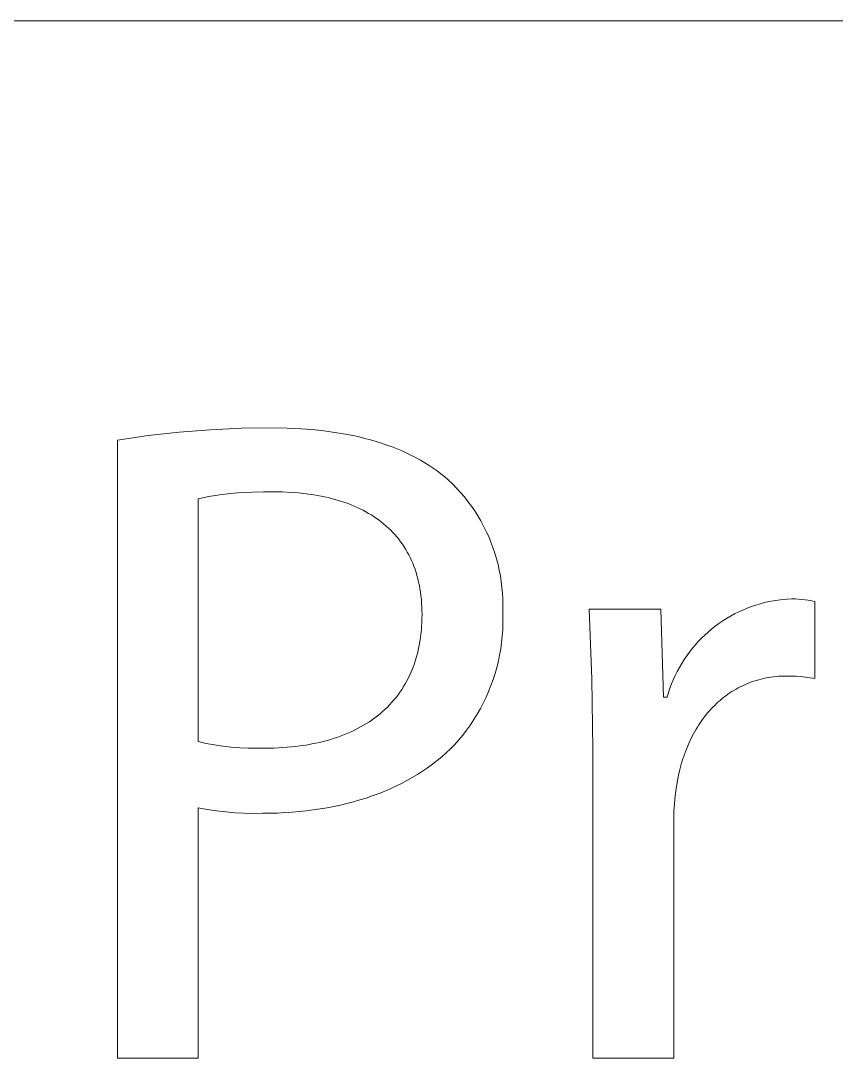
# Model space of a CAD drawing. Header units: millimetres. Extents: x -1519 to 3497, y -297 to 3208.
# Drawn here: x 1895.7 to 1939.8, y -212.7 to -156.6 of the extents above; entities that cross this region are included whole.
import ezdxf

# ---------------------------------------------------------------- set-up
doc = ezdxf.new("R2010")
doc.units = ezdxf.units.MM
doc.header["$MEASUREMENT"] = 0
doc.layers.add('Domyślny', color=7, linetype='Continuous', true_color=0x000000)

msp = doc.modelspace()

# ---------------------------------------------------------------- linework, layer by layer
at = {"layer": 'Domyślny', "color": 18, "lineweight": 15, "true_color": 0x000000}
for p, q in [((1601.477, -156.6), (3492.387, -156.6)), ((1900.969, -179.282), (1902.635, -179.04)), ((1902.635, -179.04), (1904.309, -178.853)), ((1904.309, -178.853), (1905.988, -178.723)), ((1905.988, -178.723), (1907.67, -178.649)), ((1907.67, -178.649), (1909.354, -178.63)), ((1909.354, -178.63), (1910.149, -178.642)), ((1910.149, -178.642), (1910.916, -178.678)), ((1910.916, -178.678), (1911.657, -178.736)), ((1911.657, -178.736), (1912.017, -178.774)), ((1912.017, -178.774), (1912.371, -178.818)), ((1912.371, -178.818), (1912.717, -178.867)), ((1912.717, -178.867), (1913.058, -178.921)), ((1913.058, -178.921), (1913.391, -178.981)), ((1913.391, -178.981), (1913.718, -179.047)), ((1913.718, -179.047), (1914.038, -179.118)), ((1900.969, -212.723), (1900.969, -179.282)), ((1914.038, -179.118), (1914.351, -179.195)), ((1914.351, -179.195), (1914.658, -179.276)), ((1914.658, -179.276), (1914.958, -179.363)), ((1914.958, -179.363), (1915.252, -179.456)), ((1915.252, -179.456), (1915.538, -179.553)), ((1915.538, -179.553), (1915.818, -179.656)), ((1915.818, -179.656), (1916.092, -179.763)), ((1916.092, -179.763), (1916.359, -179.876)), ((1916.359, -179.876), (1916.619, -179.994)), ((1916.619, -179.994), (1916.873, -180.117)), ((1916.873, -180.117), (1917.12, -180.244)), ((1917.12, -180.244), (1917.36, -180.377)), ((1917.36, -180.377), (1917.594, -180.514)), ((1917.594, -180.514), (1917.821, -180.656)), ((1917.821, -180.656), (1918.042, -180.803)), ((1918.042, -180.803), (1918.256, -180.954)), ((1918.256, -180.954), (1918.463, -181.111)), ((1918.463, -181.111), (1918.664, -181.271)), ((1918.664, -181.271), (1918.858, -181.437)), ((1918.858, -181.437), (1919.087, -181.656)), ((1919.087, -181.656), (1919.308, -181.882)), ((1905.911, -182.346), (1905.328, -182.456)), ((1906.497, -182.255), (1905.911, -182.346)), ((1907.086, -182.183), (1906.497, -182.255)), ((1907.676, -182.13), (1907.086, -182.183)), ((1908.268, -182.097), (1907.676, -182.13)), ((1908.861, -182.083), (1908.268, -182.097)), ((1909.454, -182.088), (1908.861, -182.083)), ((1909.9, -182.094), (1909.454, -182.088)), ((1910.337, -182.113), (1909.9, -182.094)), ((1910.763, -182.145), (1910.337, -182.113)), ((1911.178, -182.189), (1910.763, -182.145)), ((1911.583, -182.247), (1911.178, -182.189)), ((1911.782, -182.28), (1911.583, -182.247)), ((1911.977, -182.316), (1911.782, -182.28)), ((1912.17, -182.356), (1911.977, -182.316)), ((1912.36, -182.399), (1912.17, -182.356)), ((1912.547, -182.445), (1912.36, -182.399)), ((1919.308, -181.882), (1919.521, -182.116)), ((1919.521, -182.116), (1919.725, -182.358)), ((1919.725, -182.358), (1919.921, -182.606)), ((1905.328, -182.456), (1905.328, -195.602)), ((1912.731, -182.495), (1912.547, -182.445)), ((1912.912, -182.547), (1912.731, -182.495)), ((1913.091, -182.603), (1912.912, -182.547)), ((1913.266, -182.662), (1913.091, -182.603)), ((1913.438, -182.724), (1913.266, -182.662)), ((1913.607, -182.79), (1913.438, -182.724)), ((1913.773, -182.859), (1913.607, -182.79)), ((1913.935, -182.931), (1913.773, -182.859)), ((1914.095, -183.006), (1913.935, -182.931)), ((1919.921, -182.606), (1920.109, -182.861)), ((1920.109, -182.861), (1920.288, -183.122)), ((1914.251, -183.084), (1914.095, -183.006)), ((1914.404, -183.166), (1914.251, -183.084)), ((1914.553, -183.251), (1914.404, -183.166)), ((1914.7, -183.339), (1914.553, -183.251)), ((1914.842, -183.431), (1914.7, -183.339)), ((1914.982, -183.526), (1914.842, -183.431)), ((1915.118, -183.624), (1914.982, -183.526)), ((1920.288, -183.122), (1920.457, -183.389)), ((1920.457, -183.389), (1920.617, -183.662)), ((1915.25, -183.725), (1915.118, -183.624)), ((1915.379, -183.83), (1915.25, -183.725)), ((1915.505, -183.938), (1915.379, -183.83)), ((1915.627, -184.049), (1915.505, -183.938)), ((1915.745, -184.163), (1915.627, -184.049)), ((1920.617, -183.662), (1920.768, -183.94)), ((1920.768, -183.94), (1920.909, -184.223)), ((1915.859, -184.281), (1915.745, -184.163)), ((1915.97, -184.402), (1915.859, -184.281)), ((1916.077, -184.526), (1915.97, -184.402)), ((1916.181, -184.654), (1916.077, -184.526)), ((1916.28, -184.785), (1916.181, -184.654)), ((1920.909, -184.223), (1921.041, -184.511)), ((1921.041, -184.511), (1921.162, -184.803)), ((1916.376, -184.919), (1916.28, -184.785)), ((1916.468, -185.057), (1916.376, -184.919)), ((1916.556, -185.198), (1916.468, -185.057)), ((1916.64, -185.342), (1916.556, -185.198)), ((1921.162, -184.803), (1921.273, -185.099)), ((1921.273, -185.099), (1921.374, -185.399)), ((1916.72, -185.49), (1916.64, -185.342)), ((1916.796, -185.641), (1916.72, -185.49)), ((1916.868, -185.795), (1916.796, -185.641)), ((1921.374, -185.399), (1921.465, -185.702)), ((1921.465, -185.702), (1921.545, -186.009)), ((1916.935, -185.952), (1916.868, -185.795)), ((1916.999, -186.113), (1916.935, -185.952)), ((1917.059, -186.278), (1916.999, -186.113)), ((1917.114, -186.445), (1917.059, -186.278)), ((1921.545, -186.009), (1921.614, -186.317)), ((1921.614, -186.317), (1921.673, -186.628)), ((1917.165, -186.616), (1917.114, -186.445)), ((1917.212, -186.791), (1917.165, -186.616)), ((1917.255, -186.968), (1917.212, -186.791)), ((1921.673, -186.628), (1921.721, -186.941)), ((1917.293, -187.149), (1917.255, -186.968)), ((1917.327, -187.334), (1917.293, -187.149)), ((1917.356, -187.522), (1917.327, -187.334)), ((1921.721, -186.941), (1921.758, -187.255)), ((1921.758, -187.255), (1921.784, -187.57)), ((1917.381, -187.713), (1917.356, -187.522)), ((1917.402, -187.907), (1917.381, -187.713)), ((1917.418, -188.105), (1917.402, -187.907)), ((1921.784, -187.57), (1921.8, -187.886)), ((1921.8, -187.886), (1921.805, -188.203)), ((1935.952, -188.082), (1936.193, -188.027)), ((1936.193, -188.027), (1936.437, -187.98)), ((1936.437, -187.98), (1936.681, -187.941)), ((1936.681, -187.941), (1936.927, -187.91)), ((1936.927, -187.91), (1937.174, -187.888)), ((1937.174, -187.888), (1937.421, -187.874)), ((1937.421, -187.874), (1937.602, -187.879)), ((1937.602, -187.879), (1937.782, -187.89)), ((1937.782, -187.89), (1937.962, -187.906)), ((1937.962, -187.906), (1938.141, -187.927)), ((1938.141, -187.927), (1938.32, -187.954)), ((1938.32, -187.954), (1938.498, -187.987)), ((1938.498, -187.987), (1938.674, -188.025)), ((1938.674, -188.025), (1938.674, -192.184)), ((1917.429, -188.307), (1917.418, -188.105)), ((1917.436, -188.511), (1917.429, -188.307)), ((1917.439, -188.72), (1917.436, -188.511)), ((1921.805, -188.203), (1921.798, -188.519)), ((1921.798, -188.519), (1921.81, -188.863)), ((1926.626, -192.216), (1926.464, -188.426)), ((1926.464, -188.426), (1930.339, -188.426)), ((1930.339, -188.426), (1930.489, -193.186)), ((1934.333, -188.695), (1934.555, -188.584)), ((1934.555, -188.584), (1934.78, -188.48)), ((1934.78, -188.48), (1935.009, -188.385)), ((1935.009, -188.385), (1935.24, -188.297)), ((1935.24, -188.297), (1935.475, -188.217)), ((1935.475, -188.217), (1935.712, -188.146)), ((1935.712, -188.146), (1935.952, -188.082)), ((1917.417, -189.363), (1917.429, -189.152)), ((1917.429, -189.152), (1917.436, -188.937)), ((1917.436, -188.937), (1917.439, -188.72)), ((1921.81, -188.863), (1921.81, -189.207)), ((1933.488, -189.211), (1933.693, -189.071)), ((1933.693, -189.071), (1933.902, -188.939)), ((1933.902, -188.939), (1934.115, -188.813)), ((1934.115, -188.813), (1934.333, -188.695)), ((1917.38, -189.777), (1917.401, -189.572)), ((1917.401, -189.572), (1917.417, -189.363)), ((1921.799, -189.55), (1921.775, -189.893)), ((1921.81, -189.207), (1921.799, -189.55)), ((1932.721, -189.838), (1932.905, -189.672)), ((1932.905, -189.672), (1933.094, -189.512)), ((1933.094, -189.512), (1933.289, -189.358)), ((1933.289, -189.358), (1933.488, -189.211)), ((1917.29, -190.373), (1917.324, -190.177)), ((1917.324, -190.177), (1917.355, -189.979)), ((1917.355, -189.979), (1917.38, -189.777)), ((1921.74, -190.236), (1921.692, -190.576)), ((1921.775, -189.893), (1921.74, -190.236)), ((1932.206, -190.373), (1932.371, -190.189)), ((1932.371, -190.189), (1932.543, -190.011)), ((1932.543, -190.011), (1932.721, -189.838)), ((1917.159, -190.941), (1917.207, -190.755)), ((1917.207, -190.755), (1917.251, -190.566)), ((1917.251, -190.566), (1917.29, -190.373)), ((1921.692, -190.576), (1921.633, -190.915)), ((1931.747, -190.958), (1931.894, -190.758)), ((1931.894, -190.758), (1932.046, -190.563)), ((1932.046, -190.563), (1932.206, -190.373)), ((1916.988, -191.48), (1917.05, -191.303)), ((1917.05, -191.303), (1917.106, -191.124)), ((1917.106, -191.124), (1917.159, -190.941)), ((1921.563, -191.252), (1921.481, -191.585)), ((1921.633, -190.915), (1921.563, -191.252)), ((1931.351, -191.587), (1931.476, -191.373)), ((1931.476, -191.373), (1931.608, -191.163)), ((1931.608, -191.163), (1931.747, -190.958)), ((1916.778, -191.989), (1916.853, -191.823)), ((1916.853, -191.823), (1916.923, -191.653)), ((1916.923, -191.653), (1916.988, -191.48)), ((1921.387, -191.916), (1921.282, -192.244)), ((1921.481, -191.585), (1921.387, -191.916)), ((1931.124, -192.027), (1931.234, -191.805)), ((1931.234, -191.805), (1931.351, -191.587)), ((1916.439, -192.623), (1916.53, -192.47)), ((1916.53, -192.47), (1916.617, -192.313)), ((1916.617, -192.313), (1916.7, -192.153)), ((1916.7, -192.153), (1916.778, -191.989)), ((1921.282, -192.244), (1921.166, -192.567)), ((1926.664, -196.009), (1926.626, -192.216)), ((1930.84, -192.714), (1930.926, -192.482)), ((1930.926, -192.482), (1931.021, -192.253)), ((1931.021, -192.253), (1931.124, -192.027)), ((1934.882, -192.52), (1934.762, -192.575)), ((1935.004, -192.468), (1934.882, -192.52)), ((1935.127, -192.418), (1935.004, -192.468)), ((1935.252, -192.372), (1935.127, -192.418)), ((1935.378, -192.329), (1935.252, -192.372)), ((1935.506, -192.288), (1935.378, -192.329)), ((1935.636, -192.251), (1935.506, -192.288)), ((1935.767, -192.216), (1935.636, -192.251)), ((1935.899, -192.185), (1935.767, -192.216)), ((1936.033, -192.157), (1935.899, -192.185)), ((1936.168, -192.132), (1936.033, -192.157)), ((1936.305, -192.111), (1936.168, -192.132)), ((1936.443, -192.092), (1936.305, -192.111)), ((1936.582, -192.077), (1936.443, -192.092)), ((1936.723, -192.066), (1936.582, -192.077)), ((1936.866, -192.057), (1936.723, -192.066)), ((1937.009, -192.052), (1936.866, -192.057)), ((1937.154, -192.05), (1937.009, -192.052)), ((1937.409, -192.052), (1937.154, -192.05)), ((1937.663, -192.063), (1937.409, -192.052)), ((1937.917, -192.081), (1937.663, -192.063)), ((1938.171, -192.107), (1937.917, -192.081)), ((1938.423, -192.142), (1938.171, -192.107)), ((1938.674, -192.184), (1938.423, -192.142)), ((1916.034, -193.204), (1916.141, -193.063)), ((1916.141, -193.063), (1916.245, -192.92)), ((1916.245, -192.92), (1916.344, -192.773)), ((1916.344, -192.773), (1916.439, -192.623)), ((1921.038, -192.887), (1920.9, -193.202)), ((1921.166, -192.567), (1921.038, -192.887)), ((1930.69, -193.186), (1930.761, -192.949)), ((1930.761, -192.949), (1930.84, -192.714)), ((1933.968, -193.041), (1933.861, -193.119)), ((1934.076, -192.966), (1933.968, -193.041)), ((1934.187, -192.894), (1934.076, -192.966)), ((1934.298, -192.825), (1934.187, -192.894)), ((1934.412, -192.758), (1934.298, -192.825)), ((1934.527, -192.695), (1934.412, -192.758)), ((1934.644, -192.634), (1934.527, -192.695)), ((1934.762, -192.575), (1934.644, -192.634)), ((1915.563, -193.73), (1915.687, -193.604)), ((1915.687, -193.604), (1915.806, -193.474)), ((1915.806, -193.474), (1915.922, -193.34)), ((1915.922, -193.34), (1916.034, -193.204)), ((1920.751, -193.511), (1920.591, -193.816)), ((1920.9, -193.202), (1920.751, -193.511)), ((1930.489, -193.186), (1930.69, -193.186)), ((1933.258, -193.637), (1933.164, -193.732)), ((1933.354, -193.544), (1933.258, -193.637)), ((1933.452, -193.454), (1933.354, -193.544)), ((1933.552, -193.366), (1933.452, -193.454)), ((1933.653, -193.281), (1933.552, -193.366)), ((1933.756, -193.199), (1933.653, -193.281)), ((1933.861, -193.119), (1933.756, -193.199)), ((1914.887, -194.312), (1915.03, -194.203)), ((1915.03, -194.203), (1915.169, -194.09)), ((1915.169, -194.09), (1915.304, -193.973)), ((1915.304, -193.973), (1915.436, -193.854)), ((1915.436, -193.854), (1915.563, -193.73)), ((1920.421, -194.115), (1920.24, -194.408)), ((1920.591, -193.816), (1920.421, -194.115)), ((1932.806, -194.137), (1932.721, -194.244)), ((1932.892, -194.032), (1932.806, -194.137)), ((1932.981, -193.93), (1932.892, -194.032)), ((1933.071, -193.83), (1932.981, -193.93)), ((1933.164, -193.732), (1933.071, -193.83)), ((1914.116, -194.808), (1914.277, -194.716)), ((1914.277, -194.716), (1914.435, -194.62)), ((1914.435, -194.62), (1914.59, -194.521)), ((1914.59, -194.521), (1914.74, -194.418)), ((1914.74, -194.418), (1914.887, -194.312)), ((1920.05, -194.694), (1919.849, -194.974)), ((1920.24, -194.408), (1920.05, -194.694)), ((1932.401, -194.694), (1932.326, -194.812)), ((1932.478, -194.578), (1932.401, -194.694)), ((1932.557, -194.465), (1932.478, -194.578)), ((1932.638, -194.353), (1932.557, -194.465)), ((1932.721, -194.244), (1932.638, -194.353)), ((1912.883, -195.355), (1913.069, -195.288)), ((1913.069, -195.288), (1913.253, -195.217)), ((1913.253, -195.217), (1913.432, -195.142)), ((1913.432, -195.142), (1913.609, -195.064)), ((1913.609, -195.064), (1913.781, -194.982)), ((1913.781, -194.982), (1913.95, -194.897)), ((1913.95, -194.897), (1914.116, -194.808)), ((1919.64, -195.246), (1919.421, -195.511)), ((1919.849, -194.974), (1919.64, -195.246)), ((1932.046, -195.305), (1931.982, -195.433)), ((1932.113, -195.178), (1932.046, -195.305)), ((1932.182, -195.054), (1932.113, -195.178)), ((1932.253, -194.932), (1932.182, -195.054)), ((1932.326, -194.812), (1932.253, -194.932)), ((1905.328, -195.602), (1905.775, -195.697)), ((1905.775, -195.697), (1906.224, -195.777)), ((1906.224, -195.777), (1906.676, -195.843)), ((1906.676, -195.843), (1907.129, -195.895)), ((1909.915, -195.922), (1910.378, -195.885)), ((1910.378, -195.885), (1910.605, -195.861)), ((1910.605, -195.861), (1910.828, -195.833)), ((1910.828, -195.833), (1911.049, -195.802)), ((1911.049, -195.802), (1911.266, -195.767)), ((1911.266, -195.767), (1911.48, -195.728)), ((1911.48, -195.728), (1911.69, -195.686)), ((1911.69, -195.686), (1911.897, -195.64)), ((1911.897, -195.64), (1912.101, -195.59)), ((1912.101, -195.59), (1912.302, -195.537)), ((1912.302, -195.537), (1912.499, -195.48)), ((1912.499, -195.48), (1912.692, -195.419)), ((1912.692, -195.419), (1912.883, -195.355)), ((1919.193, -195.769), (1918.971, -195.994)), ((1919.421, -195.511), (1919.193, -195.769)), ((1931.8, -195.829), (1931.744, -195.965)), ((1931.859, -195.695), (1931.8, -195.829)), ((1931.919, -195.563), (1931.859, -195.695)), ((1931.982, -195.433), (1931.919, -195.563)), ((1907.129, -195.895), (1907.584, -195.931)), ((1907.584, -195.931), (1908.04, -195.953)), ((1908.04, -195.953), (1908.497, -195.96)), ((1908.497, -195.96), (1908.953, -195.952)), ((1908.953, -195.952), (1909.44, -195.945)), ((1909.44, -195.945), (1909.915, -195.922)), ((1918.502, -196.424), (1918.256, -196.628)), ((1918.741, -196.212), (1918.502, -196.424)), ((1918.971, -195.994), (1918.741, -196.212)), ((1926.664, -212.73), (1926.664, -196.009)), ((1931.588, -196.383), (1931.54, -196.526)), ((1931.638, -196.242), (1931.588, -196.383)), ((1931.69, -196.103), (1931.638, -196.242)), ((1931.744, -195.965), (1931.69, -196.103)), ((1918.002, -196.826), (1917.741, -197.016)), ((1918.256, -196.628), (1918.002, -196.826)), ((1931.452, -196.818), (1931.372, -197.115)), ((1931.54, -196.526), (1931.452, -196.818)), ((1916.913, -197.547), (1916.623, -197.709)), ((1917.196, -197.377), (1916.913, -197.547)), ((1917.472, -197.2), (1917.196, -197.377)), ((1917.741, -197.016), (1917.472, -197.2)), ((1931.302, -197.419), (1931.241, -197.73)), ((1931.372, -197.115), (1931.302, -197.419)), ((1916.023, -198.014), (1915.713, -198.155)), ((1916.326, -197.865), (1916.023, -198.014)), ((1916.623, -197.709), (1916.326, -197.865)), ((1931.173, -198.137), (1931.119, -198.547)), ((1931.241, -197.73), (1931.173, -198.137)), ((1914.414, -198.65), (1914.074, -198.756)), ((1914.747, -198.537), (1914.414, -198.65)), ((1915.075, -198.417), (1914.747, -198.537)), ((1915.397, -198.29), (1915.075, -198.417)), ((1915.713, -198.155), (1915.397, -198.29)), ((1931.119, -198.547), (1931.079, -198.959)), ((1905.824, -199.269), (1905.328, -199.176)), ((1905.328, -199.176), (1905.328, -212.723)), ((1911.932, -199.24), (1911.558, -199.296)), ((1912.301, -199.178), (1911.932, -199.24)), ((1912.665, -199.108), (1912.301, -199.178)), ((1913.025, -199.031), (1912.665, -199.108)), ((1913.38, -198.947), (1913.025, -199.031)), ((1913.73, -198.855), (1913.38, -198.947)), ((1914.074, -198.756), (1913.73, -198.855)), ((1931.079, -198.959), (1931.053, -199.371)), ((1906.322, -199.346), (1905.824, -199.269)), ((1906.823, -199.406), (1906.322, -199.346)), ((1907.325, -199.449), (1906.823, -199.406)), ((1907.828, -199.475), (1907.325, -199.449)), ((1908.332, -199.484), (1907.828, -199.475)), ((1908.836, -199.477), (1908.332, -199.484)), ((1909.235, -199.473), (1908.836, -199.477)), ((1909.632, -199.462), (1909.235, -199.473)), ((1910.024, -199.443), (1909.632, -199.462)), ((1910.414, -199.418), (1910.024, -199.443)), ((1910.799, -199.384), (1910.414, -199.418)), ((1911.181, -199.344), (1910.799, -199.384)), ((1911.558, -199.296), (1911.181, -199.344)), ((1931.053, -199.371), (1931.041, -199.784)), ((1931.041, -199.784), (1931.041, -212.73)), ((1905.328, -212.723), (1900.969, -212.723)), ((1931.041, -212.73), (1926.664, -212.73))]:
    msp.add_line(p, q, dxfattribs=at)

doc.saveas('drawing.dxf')
